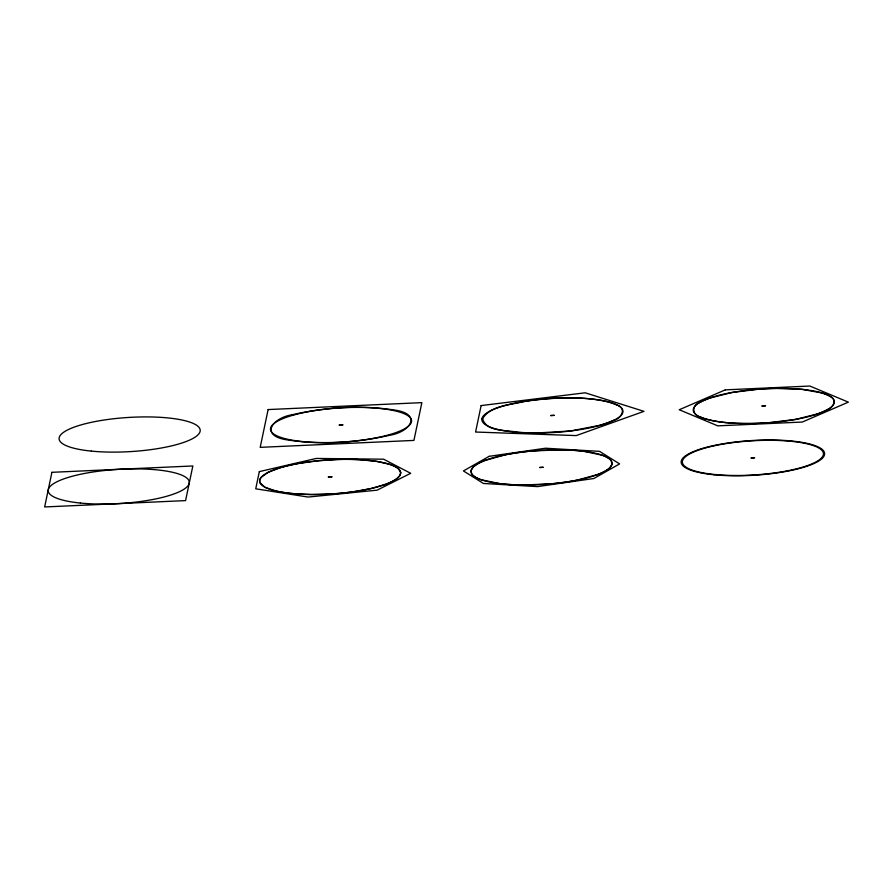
<?xml version="1.0" encoding="UTF-8"?>
<svg xmlns="http://www.w3.org/2000/svg" width="893" height="893" viewBox="0 0 893 893"><rect width="100%" height="100%" fill="white"/><g stroke="black" fill="none" stroke-linecap="round" stroke-linejoin="round"><path stroke-width="1.34" d="M482.611 418.616C486.116 432.123 506.398 429.79 517.348 432.19A77.334 18.708 -3.5 0 0 538.066 432.926L570.727 430.962L599.17 425.414A77.334 18.708 -3.5 0 0 613.123 420.424C621.517 418.917 627.332 407.777 616.371 404.897A77.334 18.708 -3.5 0 0 604.271 401.08C584.87 397.061 564.856 397.418 545.188 398.992A77.334 18.708 -3.5 0 0 523.767 401.627C509.992 405.199 490.871 405.277 482.611 418.616L481.952 418.65M292.424 414.709C272.666 417.623 258.925 435.661 287.144 439.892C321.089 445.094 356.218 442.917 389.627 435.282C409.396 432.368 423.137 414.33 394.918 410.088C360.973 404.886 325.845 407.063 292.424 414.709L293.775 414.999M700.96 417.355C716.878 423.025 734.202 423.55 750.991 423.472A74.789 18.094 -3.5 0 0 769.431 422.635L795.875 419.353L817.262 413.95A74.789 18.094 -3.5 0 0 827.298 409.619C833.258 407.833 837.522 399.484 830.066 396.436A74.789 18.094 -3.5 0 0 821.672 392.92L802.171 389.37L776.609 388.433A74.789 18.094 -3.5 0 0 758.168 389.259L731.713 392.54L710.337 397.943A74.789 18.094 -3.5 0 0 700.291 402.285C691.137 404.819 691.952 415.814 701.217 417.31M328.367 477.018L331.895 476.829L328.367 477.018M339.273 425.068L342.789 424.878L339.273 425.068M539.752 467.497L543.279 467.307L539.763 467.463M550.657 415.546L554.173 415.357L550.657 415.546M751.136 457.975L754.663 457.785L751.169 457.908M762.03 406.025L765.558 405.835L762.042 405.991M400.678 472.799L399.718 475.712L396.738 478.67A73.282 17.726 -3.5 0 1 385.385 484.363L371.22 488.493L353.728 491.697A73.282 17.726 -3.5 0 1 330.421 494.03L310.909 494.532L292.949 493.606A73.282 17.726 -3.5 0 1 275.234 490.815L265.065 487.31L260.164 482.968A73.282 17.726 -3.5 0 1 261.381 477.163L268.224 472.285L280.067 467.787A73.282 17.726 -3.5 0 1 299.3 463.333L317.997 460.766L337.666 459.504A73.282 17.726 -3.5 0 1 360.437 459.75L376.902 461.424L389.594 464.349A73.282 17.726 -3.5 0 1 398.747 469.115L400.678 472.799M471.046 470.589L471.738 473.904A72.366 17.503 -3.5 0 0 480.959 479.675L499.354 483.559A72.366 17.503 -3.5 0 0 524.236 485.011L551.673 483.772A72.366 17.503 -3.5 0 0 577.626 480.043L598.031 474.395A72.366 17.503 -3.5 0 0 609.863 467.675L611.973 464.237L611.281 460.933A72.366 17.503 -3.5 0 0 602.061 455.162L583.665 451.266A72.366 17.503 -3.5 0 0 558.795 449.826L531.357 451.065A72.366 17.503 -3.5 0 0 505.393 454.794L484.988 460.431A72.366 17.503 -3.5 0 0 473.156 467.162L471.046 470.589M51.917 472.319L44.65 506.956L185.577 500.605L192.843 465.967L51.917 472.319M268.123 409.563L260.198 447.348L413.928 440.416L421.864 402.643L268.123 409.563M259.338 471.616L255.733 488.806L308.152 497.055L377.114 490.157L410.702 473.312L383.61 459.192L316.245 458.444L259.338 471.616M481.126 405.578L475.578 432.033L576.208 435.594L643.965 411.349L585.194 392.797L481.126 405.578M489.141 456.334L463.422 470.935L483.448 483.47L537.486 486.607L593.878 478.503L619.597 463.902L599.571 451.356L545.534 448.23L489.141 456.334M725.295 389.861L679.238 409.753L717.749 425.849L802.294 422.043L848.35 402.14L809.851 386.044L725.295 389.861M91.265 451.099A70.681 17.101 -3.5 0 0 200.11 431.341A70.681 17.101 -3.5 0 0 97.56 421.105A70.681 17.101 -3.5 0 0 91.265 451.099M291.754 493.516A70.681 17.101 -3.5 0 0 400.589 473.77A70.681 17.101 -3.5 0 0 298.05 463.534A70.681 17.101 -3.5 0 0 291.754 493.516M503.139 483.995A70.681 17.101 -3.5 0 0 611.973 464.237A70.681 17.101 -3.5 0 0 509.423 454.012A70.681 17.101 -3.5 0 0 503.139 483.995M716.867 474.696A70.692 17.101 -3.5 0 0 823.446 454.046A70.692 17.101 -3.5 0 0 718.352 444.948A70.692 17.101 -3.5 0 0 716.867 474.696M713.887 474.752A71.853 17.38 -3.5 0 0 824.529 454.671A71.853 17.38 -3.5 0 0 720.283 444.267A71.853 17.38 -3.5 0 0 713.887 474.752M725.417 422.534A70.681 17.101 -3.5 0 0 834.263 402.776A70.681 17.101 -3.5 0 0 731.713 392.54A70.681 17.101 -3.5 0 0 725.417 422.534M514.033 432.056A70.681 17.101 -3.5 0 0 622.879 412.298A70.681 17.101 -3.5 0 0 520.329 402.062A70.681 17.101 -3.5 0 0 514.033 432.056M302.649 441.577A70.681 17.101 -3.5 0 0 411.494 421.82A70.681 17.101 -3.5 0 0 308.945 411.584A70.681 17.101 -3.5 0 0 302.649 441.577M80.37 503.049A70.681 17.101 -3.5 0 0 189.204 483.292A70.681 17.101 -3.5 0 0 86.666 473.056A70.681 17.101 -3.5 0 0 80.37 503.049"/></g></svg>
